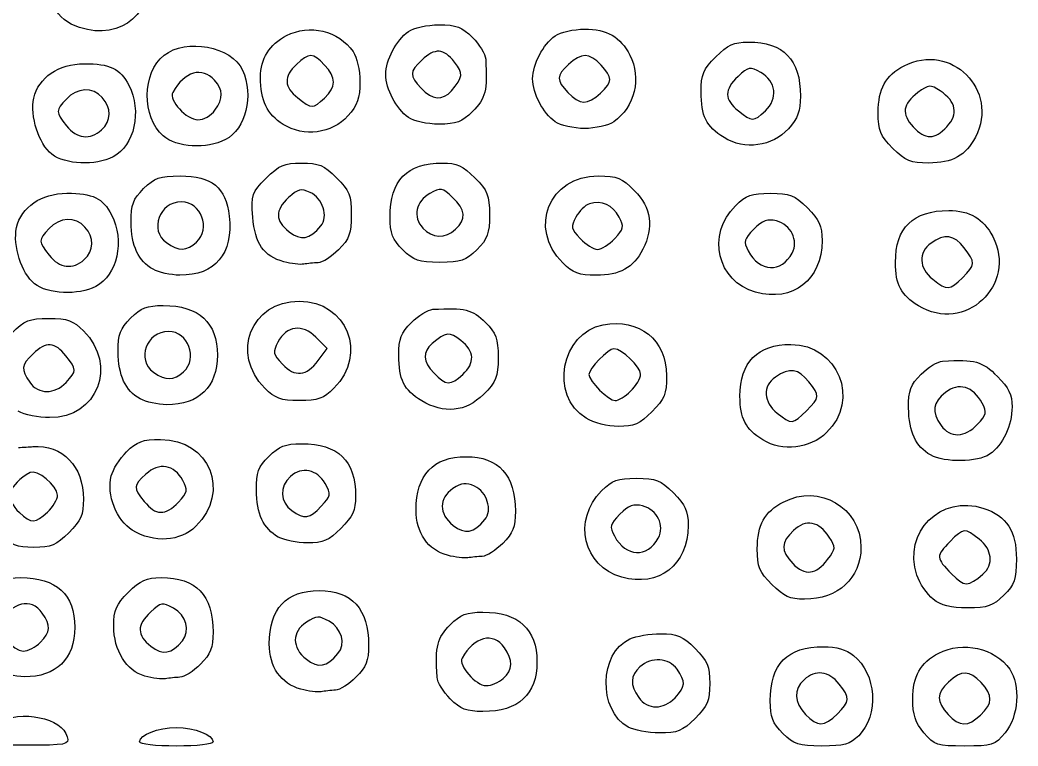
# Model space of a CAD drawing. Extents: x -1 to 2559, y 1 to 1442.
# Drawn here: x 2087.2 to 2395.3, y 2.7 to 226.8 of the extents above; entities that cross this region are included whole.
import ezdxf

# ---------------------------------------------------------------- set-up
doc = ezdxf.new("R2010")
doc.units = 0
doc.layers.get('0').update_dxf_attribs({"linetype": 'CONTINUOUS'})
doc.layers.add('IMAGE', color=7, linetype='CONTINUOUS')

# ---------------------------------------------------------------- blocks, each defined once
blk = doc.blocks.new('wave')
at = {"layer": 'IMAGE', "color": 7}
for points in [[(1202.67, -1385.45), (1202.67, -1385.45)], [(1317.49, -1404.95), (1317.49, -1404.95)], [(1363.48, -1405.72), (1363.48, -1405.72)], [(1304.19, -1413.2), (1304.19, -1413.2)], [(1265.53, -1415.35), (1265.53, -1415.35)], [(1349.52, -1414.53), (1349.52, -1414.53)], [(1228.51, -1418.91), (1228.51, -1418.91)], [(1401.65, -1419.43), (1401.65, -1419.43)], [(1453.76, -1422.75), (1453.76, -1422.75)], [(1194.11, -1424.54), (1194.11, -1424.54)], [(1277.16, -1446.71), (1277.16, -1446.71)], [(1318.79, -1447.74), (1318.79, -1447.74)], [(1367.89, -1450.62), (1367.89, -1450.62)], [(1238.79, -1451.74), (1238.79, -1451.74)], [(1302.46, -1454.05), (1302.46, -1454.05)], [(1422.67, -1455.08), (1422.67, -1455.08)], [(1225.38, -1460.09), (1225.38, -1460.09)], [(1265.79, -1457.76), (1265.79, -1457.76)], [(1351.86, -1458.12), (1351.86, -1458.12)], [(1475.29, -1462.68), (1475.29, -1462.68)], [(1188.78, -1464.54), (1188.78, -1464.54)], [(1411.39, -1467.16), (1411.39, -1467.16)], [(1461.65, -1471.35), (1461.65, -1471.35)], [(1276.37, -1488.26), (1276.37, -1488.26)], [(1234.79, -1491.74), (1234.79, -1491.74)], [(1320.98, -1492.56), (1320.98, -1492.56)], [(1259.86, -1496.79), (1259.86, -1496.79)], [(1221.38, -1500.09), (1221.38, -1500.09)], [(1372.81, -1497.72), (1372.81, -1497.72)], [(1308.31, -1500.68), (1308.31, -1500.68)], [(1359.03, -1506.05), (1359.03, -1506.05)], [(1427.05, -1503.77), (1427.05, -1503.77)], [(1479.89, -1507.95), (1479.89, -1507.95)], [(1413.65, -1512.76), (1413.65, -1512.76)], [(1465.38, -1517.42), (1465.38, -1517.42)], [(1233.23, -1531.95), (1233.23, -1531.95)], [(1277.3, -1533.21), (1277.3, -1533.21)], [(1192.81, -1535.05), (1192.81, -1535.05)], [(1218.97, -1540.67), (1218.97, -1540.67)], [(1264.04, -1542.76), (1264.04, -1542.76)], [(1381.34, -1543.08), (1381.34, -1543.08)], [(1316.31, -1548.39), (1316.31, -1548.39)], [(1433.63, -1549.69), (1433.63, -1549.69)], [(1370.06, -1555.16), (1370.06, -1555.16)], [(1416.43, -1557.42), (1416.43, -1557.42)], [(1466.17, -1561.93), (1466.17, -1561.93)], [(1190.56, -1575.28), (1190.56, -1575.28)], [(1222.85, -1585.69), (1222.85, -1585.69)], [(1333.46, -1586.41), (1333.46, -1586.41)], [(1270.98, -1589.73), (1270.98, -1589.73)], [(1317.13, -1592.72), (1317.13, -1592.72)], [(1436.62, -1597.34), (1436.62, -1597.34)], [(1480.81, -1597.71), (1480.81, -1597.71)], [(1372.04, -1601.42), (1372.04, -1601.42)], [(1419.79, -1603.38), (1419.79, -1603.38)], [(1463.35, -1603.18), (1463.35, -1603.18)], [(1221.23, -1605.99), (1221.23, -1605.99)]]:
    blk.add_lwpolyline(points, close=True, dxfattribs=at)
for points in [[(1278.31, -1407.23), (1278.31, -1407.23)], [(1244.49, -1410.99), (1244.49, -1410.99)], [(1414.39, -1411.16), (1414.39, -1411.16)], [(1209.46, -1417.08), (1209.46, -1417.08)], [(1470.46, -1416.06), (1470.46, -1416.06)], [(1204.12, -1457.08), (1204.12, -1457.08)], [(1276.37, -1488.26), (1279.12, -1484.57), (1275.64, -1481.08)], [(1198.51, -1495.03), (1198.51, -1495.03)], [(1327.82, -1537.37), (1327.82, -1537.37)], [(1481.56, -1554.21), (1481.56, -1554.21)], [(1234.44, -1574.76), (1234.44, -1574.76)], [(1282.44, -1578.76), (1282.44, -1578.76)], [(1386.51, -1592.36), (1386.51, -1592.36)]]:
    blk.add_lwpolyline(points, dxfattribs=at)
for points in [[(1202.67, -1385.45), (1195.19, -1382.97), (1192.37, -1377.31), (1193.04, -1366.18)], [(1223.81, -1366.82), (1226.31, -1380.48), (1215.75, -1389.79), (1202.67, -1385.45)], [(1266.58, -1387.94), (1273.66, -1384.28), (1282.62, -1386.44), (1287.15, -1392.9)], [(1304.19, -1386.7), (1305.89, -1385.5), (1309.92, -1384.62), (1313.63, -1384.62)], [(1313.63, -1384.62), (1319.01, -1384.62), (1320.76, -1385.28), (1324, -1388.51)], [(1349.52, -1388.03), (1351.16, -1386.88), (1355.22, -1385.95), (1358.56, -1385.95)], [(1358.56, -1385.95), (1365.45, -1385.95), (1369.68, -1388.36), (1372.57, -1393.96)], [(1228.76, -1394.03), (1235.61, -1388.64), (1249.64, -1391.28), (1252.97, -1398.58)], [(1258.56, -1400.83), (1258.56, -1395), (1261.24, -1390.7), (1266.58, -1387.94)], [(1297.23, -1399.95), (1297.23, -1395.44), (1300.44, -1389.32), (1304.19, -1386.7)], [(1324, -1388.51), (1326.14, -1390.66), (1327.97, -1393.66), (1328.06, -1395.18)], [(1342.56, -1401.28), (1342.56, -1396.77), (1345.77, -1390.65), (1349.52, -1388.03)], [(1318.45, -1396.11), (1315.11, -1391.86), (1312.38, -1391.7), (1308.32, -1395.51)], [(1399.1, -1394.48), (1402.8, -1390.78), (1404.65, -1389.95), (1409.16, -1389.95)], [(1409.16, -1389.95), (1420.04, -1389.95), (1425.23, -1395.34), (1425.23, -1406.66)], [(1457.24, -1397.27), (1471.69, -1389.8), (1486.71, -1404.82), (1479.24, -1419.27)], [(1228.51, -1418.91), (1221.82, -1413.15), (1221.95, -1399.39), (1228.76, -1394.03)], [(1278.33, -1397.04), (1274.74, -1393.21), (1273.54, -1393.19), (1269.65, -1396.85)], [(1287.15, -1392.9), (1288.33, -1394.59), (1289.23, -1398.63), (1289.23, -1402.22)], [(1308.32, -1395.51), (1304.5, -1399.1), (1304.47, -1400.3), (1308.13, -1404.2)], [(1328.06, -1395.18), (1328.65, -1404.96), (1328.06, -1407.33), (1324, -1411.39)], [(1363.66, -1397.04), (1360.05, -1393.19), (1357.59, -1393.14), (1353.65, -1396.85)], [(1372.57, -1393.96), (1376.23, -1401.04), (1374.07, -1410.01), (1367.61, -1414.53)], [(1394.56, -1405.24), (1394.56, -1399.94), (1395.24, -1398.34), (1399.1, -1394.48)], [(1188.58, -1407.21), (1189.96, -1400.93), (1196.27, -1396.62), (1204.09, -1396.62)], [(1204.09, -1396.62), (1212.11, -1396.62), (1215.22, -1398.11), (1217.88, -1403.26)], [(1244.36, -1401.72), (1240.49, -1397.45), (1235.09, -1399.01), (1231.45, -1405.46)], [(1252.97, -1398.58), (1256.57, -1406.48), (1254.05, -1416.77), (1247.7, -1420.05)], [(1269.65, -1396.85), (1265.62, -1400.64), (1265.75, -1403.78), (1270.08, -1407.19)], [(1278.31, -1407.23), (1282, -1403.79), (1282.01, -1400.95), (1278.33, -1397.04)], [(1317.49, -1404.95), (1321.11, -1400.74), (1321.23, -1399.64), (1318.45, -1396.11)], [(1353.65, -1396.85), (1349.83, -1400.44), (1349.8, -1401.63), (1353.46, -1405.53)], [(1363.48, -1405.72), (1367.3, -1402.13), (1367.32, -1400.93), (1363.66, -1397.04)], [(1412.97, -1399.36), (1409.6, -1397.48), (1409.16, -1397.55), (1405.97, -1400.55)], [(1449.23, -1411.71), (1449.23, -1404.37), (1451.53, -1400.23), (1457.24, -1397.27)], [(1244.49, -1410.99), (1247.14, -1407.19), (1247.11, -1404.76), (1244.36, -1401.72)], [(1265.53, -1415.35), (1260.59, -1412.25), (1258.56, -1408.03), (1258.56, -1400.83)], [(1304.19, -1413.2), (1300.44, -1410.58), (1297.23, -1404.46), (1297.23, -1399.95)], [(1349.52, -1414.53), (1345.77, -1411.91), (1342.56, -1405.79), (1342.56, -1401.28)], [(1405.97, -1400.55), (1401.63, -1404.63), (1401.66, -1407.71), (1406.08, -1411.19)], [(1414.39, -1411.16), (1418.38, -1407.44), (1417.73, -1402.02), (1412.97, -1399.36)], [(1209.69, -1407.05), (1206.72, -1403.77), (1201.93, -1403.98), (1198.62, -1407.53)], [(1217.88, -1403.26), (1222, -1411.22), (1219.65, -1421.96), (1213.04, -1425.38)], [(1289.23, -1402.22), (1289.23, -1407.29), (1288.48, -1409.42), (1285.52, -1412.73)], [(1308.13, -1404.2), (1311.59, -1407.88), (1314.75, -1408.13), (1317.49, -1404.95)], [(1468.39, -1405.04), (1465.28, -1403.01), (1464.85, -1403.04), (1461.49, -1405.55)], [(1194.11, -1424.54), (1190.09, -1421.38), (1187.35, -1412.8), (1188.58, -1407.21)], [(1198.62, -1407.53), (1195.25, -1411.14), (1195.25, -1411.44), (1198.66, -1415.77)], [(1209.46, -1417.08), (1212.49, -1414.33), (1212.58, -1410.25), (1209.69, -1407.05)], [(1231.45, -1405.46), (1230.11, -1407.84), (1235.71, -1413.95), (1239.25, -1413.95)], [(1270.08, -1407.19), (1274.41, -1410.59), (1274.7, -1410.59), (1278.31, -1407.23)], [(1353.46, -1405.53), (1357.08, -1409.38), (1359.53, -1409.42), (1363.48, -1405.72)], [(1401.65, -1419.43), (1396.12, -1415.95), (1394.56, -1412.84), (1394.56, -1405.24)], [(1425.23, -1406.66), (1425.23, -1411.24), (1424.4, -1413.51), (1421.52, -1416.73)], [(1461.49, -1405.55), (1456.75, -1409.08), (1456.32, -1412.15), (1460.01, -1416.07)], [(1470.46, -1416.06), (1474.06, -1412.22), (1473.32, -1408.28), (1468.39, -1405.04)], [(1239.25, -1413.95), (1241.01, -1413.95), (1243.34, -1412.63), (1244.49, -1410.99)], [(1285.52, -1412.73), (1280.59, -1418.25), (1271.95, -1419.38), (1265.53, -1415.35)], [(1313.63, -1415.28), (1309.92, -1415.28), (1305.89, -1414.39), (1304.19, -1413.2)], [(1324, -1411.39), (1320.76, -1414.62), (1319.01, -1415.28), (1313.63, -1415.28)], [(1406.08, -1411.19), (1410.42, -1414.6), (1410.69, -1414.6), (1414.39, -1411.16)], [(1453.76, -1422.75), (1449.85, -1418.83), (1449.23, -1417.33), (1449.23, -1411.71)], [(1198.66, -1415.77), (1201.82, -1419.79), (1205.92, -1420.28), (1209.46, -1417.08)], [(1358.56, -1416.62), (1355.22, -1416.62), (1351.16, -1415.68), (1349.52, -1414.53)], [(1367.61, -1414.53), (1365.97, -1415.68), (1361.91, -1416.62), (1358.56, -1416.62)], [(1421.52, -1416.73), (1416.63, -1422.2), (1407.94, -1423.38), (1401.65, -1419.43)], [(1460.01, -1416.07), (1463.83, -1420.13), (1466.63, -1420.13), (1470.46, -1416.06)], [(1247.7, -1420.05), (1241.92, -1423.04), (1232.68, -1422.49), (1228.51, -1418.91)], [(1479.24, -1419.27), (1476.28, -1424.99), (1472.14, -1427.28), (1464.8, -1427.28)], [(1464.8, -1427.28), (1459.18, -1427.28), (1457.68, -1426.67), (1453.76, -1422.75)], [(1213.04, -1425.38), (1207.55, -1428.22), (1198.26, -1427.81), (1194.11, -1424.54)], [(1260.27, -1431.98), (1264.31, -1427.94), (1265.84, -1427.28), (1271.23, -1427.28)], [(1271.23, -1427.28), (1276.58, -1427.28), (1278.16, -1427.95), (1282.03, -1431.82)], [(1298.56, -1443.99), (1298.56, -1432.63), (1303.75, -1427.28), (1314.76, -1427.28)], [(1314.76, -1427.28), (1319.13, -1427.28), (1321.03, -1428.15), (1324.7, -1431.82)], [(1222.46, -1435.18), (1225.83, -1431.81), (1227.36, -1431.28), (1233.72, -1431.28)], [(1233.72, -1431.28), (1243.56, -1431.28), (1247.87, -1434.79), (1248.87, -1443.64)], [(1256.18, -1443.96), (1255.6, -1437.06), (1255.82, -1436.43), (1260.27, -1431.98)], [(1282.03, -1431.82), (1286.02, -1435.8), (1286.56, -1437.18), (1286.56, -1443.25)], [(1324.7, -1431.82), (1328.68, -1435.8), (1329.23, -1437.18), (1329.23, -1443.25)], [(1351.86, -1458.12), (1341.08, -1447.34), (1347.63, -1431.28), (1362.8, -1431.28)], [(1362.8, -1431.28), (1368.64, -1431.28), (1370.08, -1431.86), (1374.03, -1435.82)], [(1218.61, -1445.51), (1218.57, -1440.14), (1219.21, -1438.43), (1222.46, -1435.18)], [(1273.85, -1436.35), (1271.02, -1435.06), (1270.06, -1435.29), (1267.22, -1437.96)], [(1317.82, -1437.88), (1314.64, -1434.89), (1314.19, -1434.81), (1310.82, -1436.69)], [(1183.25, -1447.21), (1184.63, -1440.93), (1190.94, -1436.62), (1198.75, -1436.62)], [(1198.75, -1436.62), (1206.78, -1436.62), (1209.89, -1438.11), (1212.55, -1443.26)], [(1267.22, -1437.96), (1262.97, -1441.95), (1263.01, -1445.06), (1267.37, -1448.49)], [(1277.16, -1446.71), (1279.59, -1443.77), (1277.79, -1438.15), (1273.85, -1436.35)], [(1310.82, -1436.69), (1306.48, -1439.12), (1305.51, -1443.91), (1308.66, -1447.39)], [(1318.79, -1447.74), (1322.15, -1444.71), (1321.85, -1441.66), (1317.82, -1437.88)], [(1369.24, -1443.98), (1367.26, -1440.27), (1363.79, -1438.71), (1360.11, -1439.88)], [(1374.03, -1435.82), (1379.16, -1440.95), (1380.04, -1447.22), (1376.57, -1453.93)], [(1405.2, -1440.45), (1408.43, -1437.21), (1410.1, -1436.62), (1415.93, -1436.62)], [(1415.93, -1436.62), (1422, -1436.62), (1423.38, -1437.16), (1427.36, -1441.15)], [(1234.13, -1439.28), (1227.31, -1439.28), (1224.1, -1448.07), (1229.53, -1451.87)], [(1238.79, -1451.74), (1243.35, -1447.61), (1240.24, -1439.28), (1234.13, -1439.28)], [(1360.11, -1439.88), (1358.76, -1440.31), (1356.86, -1442.15), (1355.88, -1443.98)], [(1411.39, -1467.16), (1399.5, -1463.84), (1396.17, -1449.47), (1405.2, -1440.45)], [(1427.36, -1441.15), (1431.06, -1444.85), (1431.9, -1446.7), (1431.9, -1451.22)], [(1204.36, -1447.05), (1201.39, -1443.77), (1196.59, -1443.98), (1193.28, -1447.53)], [(1212.55, -1443.26), (1216.67, -1451.22), (1214.32, -1461.96), (1207.7, -1465.38)], [(1248.87, -1443.64), (1250.18, -1455.26), (1244.55, -1462), (1233.63, -1461.9)], [(1265.79, -1457.76), (1259.55, -1456.08), (1256.86, -1452.22), (1256.18, -1443.96)], [(1286.56, -1443.25), (1286.56, -1449.1), (1285.97, -1450.75), (1282.67, -1454.05)], [(1302.46, -1454.05), (1299.28, -1450.87), (1298.56, -1449.03), (1298.56, -1443.99)], [(1329.23, -1443.25), (1329.23, -1449.1), (1328.64, -1450.75), (1325.33, -1454.05)], [(1355.88, -1443.98), (1354.29, -1446.95), (1354.43, -1447.64), (1357.23, -1450.62)], [(1367.89, -1450.62), (1370.7, -1447.64), (1370.84, -1446.95), (1369.24, -1443.98)], [(1417.82, -1445.14), (1415.1, -1444.46), (1413.53, -1445.04), (1410.85, -1447.72)], [(1454.56, -1457.97), (1454.56, -1447.23), (1459.98, -1441.95), (1471, -1441.95)], [(1471, -1441.95), (1477.47, -1441.95), (1481.72, -1444.46), (1484.57, -1449.96)], [(1188.78, -1464.54), (1184.76, -1461.38), (1182.02, -1452.8), (1183.25, -1447.21)], [(1193.28, -1447.53), (1189.92, -1451.14), (1189.92, -1451.44), (1193.33, -1455.77)], [(1204.12, -1457.08), (1207.16, -1454.33), (1207.25, -1450.25), (1204.36, -1447.05)], [(1225.38, -1460.09), (1220.82, -1457.57), (1218.66, -1452.91), (1218.61, -1445.51)], [(1267.37, -1448.49), (1271.03, -1451.36), (1273.69, -1450.88), (1277.16, -1446.71)], [(1308.66, -1447.39), (1311.51, -1450.53), (1315.55, -1450.67), (1318.79, -1447.74)], [(1410.85, -1447.72), (1407.74, -1450.83), (1407.57, -1451.51), (1409.13, -1454.43)], [(1422.67, -1455.08), (1424.74, -1451.22), (1422.32, -1446.27), (1417.82, -1445.14)], [(1357.23, -1450.62), (1358.95, -1452.45), (1361.35, -1453.95), (1362.56, -1453.95)], [(1362.56, -1453.95), (1363.77, -1453.95), (1366.17, -1452.45), (1367.89, -1450.62)], [(1484.57, -1449.96), (1492.3, -1464.92), (1476.02, -1480.11), (1461.65, -1471.35)], [(1475.8, -1453.46), (1472.64, -1449.45), (1469.78, -1449.05), (1465.53, -1452.02)], [(1229.53, -1451.87), (1233.32, -1454.53), (1235.75, -1454.5), (1238.79, -1451.74)], [(1282.67, -1454.05), (1280.52, -1456.2), (1277.67, -1458), (1276.33, -1458.05)], [(1313.9, -1457.95), (1307.34, -1457.95), (1305.85, -1457.44), (1302.46, -1454.05)], [(1325.33, -1454.05), (1321.94, -1457.44), (1320.45, -1457.95), (1313.9, -1457.95)], [(1376.57, -1453.93), (1373.62, -1459.64), (1369.48, -1461.95), (1362.16, -1461.95)], [(1431.9, -1451.22), (1431.9, -1463.34), (1422.86, -1470.36), (1411.39, -1467.16)], [(1465.53, -1452.02), (1461.51, -1454.84), (1461.75, -1459.78), (1466.08, -1463.19)], [(1475.29, -1462.68), (1479.27, -1458.7), (1479.31, -1457.93), (1475.8, -1453.46)], [(1193.33, -1455.77), (1196.49, -1459.79), (1200.58, -1460.28), (1204.12, -1457.08)], [(1409.13, -1454.43), (1412.62, -1460.95), (1419.36, -1461.27), (1422.67, -1455.08)], [(1233.63, -1461.9), (1230.84, -1461.88), (1227.13, -1461.06), (1225.38, -1460.09)], [(1271.9, -1458.51), (1270.8, -1458.71), (1268.05, -1458.37), (1265.79, -1457.76)], [(1276.33, -1458.05), (1274.99, -1458.11), (1273, -1458.31), (1271.9, -1458.51)], [(1362.16, -1461.95), (1356.81, -1461.95), (1355.03, -1461.28), (1351.86, -1458.12)], [(1461.65, -1471.35), (1456.26, -1468.06), (1454.56, -1464.86), (1454.56, -1457.97)], [(1466.08, -1463.19), (1470.54, -1466.7), (1471.31, -1466.66), (1475.29, -1462.68)], [(1207.7, -1465.38), (1202.21, -1468.22), (1192.93, -1467.81), (1188.78, -1464.54)], [(1218.46, -1475.18), (1221.65, -1472), (1223.49, -1471.28), (1228.53, -1471.28)], [(1228.53, -1471.28), (1239.55, -1471.28), (1245.23, -1476.5), (1245.23, -1486.62)], [(1259.86, -1496.79), (1249.22, -1486.14), (1255.62, -1469.95), (1270.49, -1469.95)], [(1270.49, -1469.95), (1285.21, -1469.95), (1291.75, -1486.3), (1281.23, -1496.82)], [(1305.13, -1476.51), (1307.27, -1474.37), (1310.27, -1472.54), (1311.79, -1472.45)], [(1311.79, -1472.45), (1321.57, -1471.86), (1323.94, -1472.46), (1328, -1476.51)], [(1181.76, -1479.82), (1185.75, -1475.83), (1187.13, -1475.28), (1193.2, -1475.28)], [(1193.2, -1475.28), (1199.02, -1475.28), (1200.7, -1475.88), (1203.93, -1479.11)], [(1214.61, -1485.51), (1214.57, -1480.14), (1215.21, -1478.43), (1218.46, -1475.18)], [(1364.33, -1477.24), (1375.47, -1475.15), (1383.9, -1481.9), (1383.9, -1492.93)], [(1275.64, -1481.08), (1271.42, -1476.87), (1266.64, -1477.48), (1263.91, -1482.58)], [(1301.23, -1486.6), (1301.23, -1481.54), (1301.94, -1479.7), (1305.13, -1476.51)], [(1328, -1476.51), (1331.3, -1479.82), (1331.9, -1481.46), (1331.9, -1487.31)], [(1359.03, -1506.05), (1347.69, -1499.13), (1351.26, -1479.69), (1364.33, -1477.24)], [(1203.93, -1479.11), (1214.53, -1489.71), (1208.15, -1506.02), (1193.46, -1505.9)], [(1230.13, -1479.28), (1223.31, -1479.28), (1220.1, -1488.07), (1225.53, -1491.87)], [(1234.79, -1491.74), (1239.35, -1487.61), (1236.24, -1479.28), (1230.13, -1479.28)], [(1320.41, -1482.06), (1316.88, -1479.29), (1315.78, -1479.41), (1311.56, -1483.03)], [(1198.47, -1486.8), (1195.11, -1482.52), (1192.38, -1482.36), (1188.32, -1486.18)], [(1263.91, -1482.58), (1262.28, -1485.64), (1262.41, -1486.28), (1265.29, -1489.34)], [(1311.56, -1483.03), (1308.45, -1485.7), (1308.62, -1488.46), (1312.13, -1492.2)], [(1320.98, -1492.56), (1324.86, -1488.95), (1324.66, -1485.41), (1320.41, -1482.06)], [(1367.66, -1484.62), (1365.95, -1484.62), (1359.9, -1490.86), (1359.9, -1492.62)], [(1375.9, -1492.48), (1375.9, -1490.19), (1370.05, -1484.62), (1367.66, -1484.62)], [(1406.56, -1499.3), (1406.56, -1488.82), (1412.01, -1483.28), (1422.29, -1483.29)], [(1422.29, -1483.29), (1436.81, -1483.3), (1443.77, -1500.52), (1433.31, -1510.53)], [(1188.32, -1486.18), (1184.68, -1489.6), (1184.52, -1491.01), (1187.31, -1494.99)], [(1198.51, -1495.03), (1201.87, -1491.42), (1201.87, -1491.13), (1198.47, -1486.8)], [(1221.38, -1500.09), (1216.82, -1497.57), (1214.66, -1492.91), (1214.61, -1485.51)], [(1245.23, -1486.62), (1245.23, -1496.37), (1239.49, -1501.99), (1229.63, -1501.9)], [(1308.31, -1500.68), (1302.81, -1497.32), (1301.23, -1494.19), (1301.23, -1486.6)], [(1331.9, -1487.31), (1331.9, -1493.39), (1331.35, -1494.76), (1327.36, -1498.75)], [(1469.13, -1488.45), (1479.14, -1487.85), (1481.34, -1488.46), (1486.03, -1493.15)], [(1265.29, -1489.34), (1269.18, -1493.49), (1272.75, -1493.14), (1276.37, -1488.26)], [(1427.8, -1494.8), (1424.64, -1490.78), (1421.78, -1490.38), (1417.53, -1493.36)], [(1462.46, -1492.51), (1464.6, -1490.37), (1467.6, -1488.54), (1469.13, -1488.45)], [(1225.53, -1491.87), (1229.32, -1494.53), (1231.75, -1494.5), (1234.79, -1491.74)], [(1312.13, -1492.2), (1315.69, -1495.99), (1317.24, -1496.05), (1320.98, -1492.56)], [(1359.9, -1492.62), (1359.9, -1494.6), (1366.05, -1500.62), (1368.08, -1500.62)], [(1372.81, -1497.72), (1374.51, -1496.12), (1375.9, -1493.77), (1375.9, -1492.48)], [(1383.9, -1492.93), (1383.9, -1498.68), (1383.3, -1500.14), (1379.36, -1504.08)], [(1417.53, -1493.36), (1413.51, -1496.17), (1413.75, -1501.12), (1418.08, -1504.52)], [(1458.61, -1502.85), (1458.57, -1497.48), (1459.21, -1495.77), (1462.46, -1492.51)], [(1486.03, -1493.15), (1489.53, -1496.65), (1490.56, -1498.79), (1490.56, -1502.55)], [(1187.31, -1494.99), (1189.96, -1498.77), (1195.01, -1498.79), (1198.51, -1495.03)], [(1270.56, -1500.62), (1264.77, -1500.62), (1263.09, -1500.01), (1259.86, -1496.79)], [(1281.23, -1496.82), (1278.04, -1500.01), (1276.34, -1500.62), (1270.56, -1500.62)], [(1427.05, -1503.77), (1431.28, -1499.54), (1431.3, -1499.25), (1427.8, -1494.8)], [(1481.31, -1501.43), (1478.53, -1496.23), (1474.05, -1494.92), (1469.99, -1498.12)], [(1229.63, -1501.9), (1226.84, -1501.88), (1223.13, -1501.06), (1221.38, -1500.09)], [(1327.36, -1498.75), (1321.98, -1504.13), (1315.12, -1504.83), (1308.31, -1500.68)], [(1368.08, -1500.62), (1368.99, -1500.62), (1371.11, -1499.31), (1372.81, -1497.72)], [(1413.65, -1512.76), (1408.25, -1509.37), (1406.56, -1506.17), (1406.56, -1499.3)], [(1469.99, -1498.12), (1466.06, -1501.2), (1465.68, -1504.09), (1468.64, -1508.32)], [(1465.38, -1517.42), (1460.82, -1514.9), (1458.66, -1510.25), (1458.61, -1502.85)], [(1479.89, -1507.95), (1482.65, -1505.02), (1482.82, -1504.25), (1481.31, -1501.43)], [(1490.56, -1502.55), (1490.56, -1508.33), (1487.72, -1514.32), (1483.61, -1517.2)], [(1193.46, -1505.9), (1190.03, -1505.87), (1185.64, -1504.98), (1183.7, -1503.93)], [(1369.03, -1508.61), (1365.67, -1508.61), (1361.47, -1507.53), (1359.03, -1506.05)], [(1379.36, -1504.08), (1375.59, -1507.85), (1373.85, -1508.62), (1369.03, -1508.61)], [(1418.08, -1504.52), (1422.53, -1508.02), (1422.82, -1508), (1427.05, -1503.77)], [(1468.64, -1508.32), (1471.38, -1512.23), (1476.02, -1512.08), (1479.89, -1507.95)], [(1217.2, -1516.45), (1220.39, -1513.25), (1222.13, -1512.62), (1227.69, -1512.62)], [(1227.69, -1512.62), (1242.83, -1512.62), (1249.36, -1528.69), (1238.6, -1539.45)], [(1433.31, -1510.53), (1428.11, -1515.52), (1419.58, -1516.49), (1413.65, -1512.76)], [(1183.79, -1515.12), (1185.32, -1515.02), (1187.31, -1514.9), (1188.23, -1514.83)], [(1188.23, -1514.83), (1197.44, -1514.18), (1203.88, -1520.87), (1203.89, -1531.08)], [(1261.13, -1517.85), (1264.31, -1514.66), (1266.15, -1513.95), (1271.19, -1513.95)], [(1271.19, -1513.95), (1282.54, -1513.95), (1287.9, -1519.14), (1287.9, -1530.15)], [(1212.46, -1523.9), (1212.96, -1521.91), (1215.09, -1518.55), (1217.2, -1516.45)], [(1257.28, -1528.18), (1257.24, -1522.81), (1257.88, -1521.1), (1261.13, -1517.85)], [(1306.56, -1534.37), (1306.56, -1523.59), (1311.87, -1517.95), (1322.03, -1517.95)], [(1322.03, -1517.95), (1332.07, -1517.95), (1337.23, -1523.67), (1337.23, -1534.78)], [(1483.61, -1517.2), (1480, -1519.73), (1469.77, -1519.86), (1465.38, -1517.42)], [(1195.9, -1529.81), (1195.9, -1526.94), (1189.48, -1521.67), (1187.41, -1522.84)], [(1234.55, -1525.25), (1231.94, -1520.38), (1227.17, -1519.58), (1223.16, -1523.35)], [(1278.49, -1526.21), (1276.05, -1521.87), (1271.27, -1520.9), (1267.79, -1524.05)], [(1187.41, -1522.84), (1180.72, -1526.61), (1179.58, -1530.97), (1184.15, -1535.23)], [(1218.97, -1540.67), (1214.1, -1537.71), (1211, -1529.71), (1212.46, -1523.9)], [(1223.16, -1523.35), (1219.2, -1527.07), (1219.18, -1527.35), (1222.66, -1531.77)], [(1267.79, -1524.05), (1264.36, -1527.15), (1264.55, -1531.99), (1268.19, -1534.54)], [(1363.86, -1528.45), (1367.09, -1525.21), (1368.77, -1524.62), (1374.59, -1524.62)], [(1374.59, -1524.62), (1380.67, -1524.62), (1382.04, -1525.16), (1386.03, -1529.15)], [(1233.23, -1531.95), (1236.05, -1528.95), (1236.18, -1528.3), (1234.55, -1525.25)], [(1264.04, -1542.76), (1259.49, -1540.23), (1257.33, -1535.58), (1257.28, -1528.18)], [(1277.3, -1533.21), (1280.29, -1530.02), (1280.37, -1529.58), (1278.49, -1526.21)], [(1317.95, -1527.79), (1313.5, -1530.71), (1313.53, -1535.61), (1318.04, -1539.16)], [(1324.58, -1527.05), (1322, -1525.87), (1320.65, -1526.02), (1317.95, -1527.79)], [(1327.82, -1537.37), (1330.24, -1534.46), (1328.47, -1528.82), (1324.58, -1527.05)], [(1419.91, -1531.94), (1431.06, -1526.18), (1443.9, -1533.67), (1443.9, -1545.95)], [(1192.81, -1535.05), (1194.51, -1533.46), (1195.9, -1531.1), (1195.9, -1529.81)], [(1203.89, -1531.08), (1203.89, -1535.9), (1203.13, -1537.65), (1199.36, -1541.42)], [(1287.9, -1530.15), (1287.9, -1534.51), (1287.03, -1536.42), (1283.36, -1540.08)], [(1370.06, -1555.16), (1358.16, -1551.84), (1354.83, -1537.47), (1363.86, -1528.45)], [(1386.03, -1529.15), (1389.73, -1532.85), (1390.56, -1534.7), (1390.56, -1539.22)], [(1461.18, -1554.48), (1456.8, -1541.2), (1468.5, -1529.53), (1481.79, -1533.91)], [(1222.66, -1531.77), (1226.12, -1536.17), (1229.22, -1536.22), (1233.23, -1531.95)], [(1268.19, -1534.54), (1272.23, -1537.37), (1273.58, -1537.17), (1277.3, -1533.21)], [(1316.31, -1548.39), (1310.21, -1546.75), (1306.56, -1541.5), (1306.56, -1534.37)], [(1376.48, -1533.14), (1373.77, -1532.46), (1372.19, -1533.04), (1369.52, -1535.72)], [(1381.34, -1543.08), (1383.4, -1539.22), (1380.99, -1534.27), (1376.48, -1533.14)], [(1411.9, -1546.38), (1411.9, -1539.04), (1414.19, -1534.9), (1419.91, -1531.94)], [(1481.79, -1533.91), (1488.89, -1536.26), (1491.9, -1540.91), (1491.9, -1549.56)], [(1184.15, -1535.23), (1187.83, -1538.66), (1188.99, -1538.64), (1192.81, -1535.05)], [(1318.04, -1539.16), (1321.69, -1542.03), (1324.36, -1541.54), (1327.82, -1537.37)], [(1337.23, -1534.78), (1337.23, -1539.68), (1336.49, -1541.56), (1333.33, -1544.72)], [(1369.52, -1535.72), (1366.41, -1538.83), (1366.23, -1539.51), (1367.8, -1542.43)], [(1434.14, -1542.79), (1430.9, -1537.86), (1426.96, -1537.12), (1423.12, -1540.72)], [(1238.6, -1539.45), (1233.88, -1544.17), (1225.55, -1544.69), (1218.97, -1540.67)], [(1283.36, -1540.08), (1279.57, -1543.87), (1277.88, -1544.61), (1273.03, -1544.57)], [(1390.56, -1539.22), (1390.56, -1551.34), (1381.53, -1558.36), (1370.06, -1555.16)], [(1480.38, -1543.38), (1475.93, -1539.88), (1475.64, -1539.9), (1471.41, -1544.13)], [(1188.56, -1545.95), (1183.21, -1545.95), (1181.63, -1545.29), (1177.76, -1541.42)], [(1199.36, -1541.42), (1195.49, -1545.29), (1193.91, -1545.95), (1188.56, -1545.95)], [(1273.03, -1544.57), (1269.84, -1544.54), (1265.8, -1543.73), (1264.04, -1542.76)], [(1367.8, -1542.43), (1371.29, -1548.95), (1378.02, -1549.27), (1381.34, -1543.08)], [(1423.12, -1540.72), (1419.12, -1544.47), (1419.06, -1546.89), (1422.85, -1550.92)], [(1433.63, -1549.69), (1436.14, -1546.33), (1436.17, -1545.89), (1434.14, -1542.79)], [(1481.56, -1554.21), (1484.95, -1551.3), (1484.43, -1546.57), (1480.38, -1543.38)], [(1333.33, -1544.72), (1331.19, -1546.86), (1328.34, -1548.66), (1327, -1548.72)], [(1416.43, -1557.42), (1412.51, -1553.5), (1411.9, -1552), (1411.9, -1546.38)], [(1443.9, -1545.95), (1443.9, -1555.46), (1436.84, -1561.95), (1426.5, -1561.95)], [(1471.41, -1544.13), (1466.98, -1548.56), (1467.01, -1549.27), (1471.88, -1554.14)], [(1322.56, -1549.18), (1321.46, -1549.37), (1318.65, -1549.02), (1316.31, -1548.39)], [(1327, -1548.72), (1325.66, -1548.77), (1323.66, -1548.98), (1322.56, -1549.18)], [(1422.85, -1550.92), (1426.5, -1554.8), (1430.14, -1554.39), (1433.63, -1549.69)], [(1491.9, -1549.56), (1491.9, -1555.81), (1491.35, -1557.37), (1488, -1560.72)], [(1174.46, -1559.18), (1177.65, -1556), (1179.49, -1555.28), (1184.53, -1555.28)], [(1184.53, -1555.28), (1195.55, -1555.28), (1201.23, -1560.5), (1201.23, -1570.62)], [(1217.76, -1559.82), (1221.46, -1556.12), (1223.31, -1555.28), (1227.83, -1555.28)], [(1227.83, -1555.28), (1238.75, -1555.28), (1243.9, -1560.67), (1243.9, -1572.11)], [(1466.17, -1561.93), (1464.29, -1560.45), (1462.05, -1557.1), (1461.18, -1554.48)], [(1471.88, -1554.14), (1475.9, -1558.15), (1476.96, -1558.16), (1481.56, -1554.21)], [(1426.5, -1561.95), (1421.98, -1561.95), (1420.13, -1561.11), (1416.43, -1557.42)], [(1191.15, -1566.25), (1187.71, -1561.33), (1181.89, -1562.77), (1178.12, -1569.46)], [(1213.23, -1570.15), (1213.23, -1565.33), (1213.99, -1563.58), (1217.76, -1559.82)], [(1261.23, -1575.7), (1261.23, -1564.92), (1266.54, -1559.28), (1276.69, -1559.28)], [(1276.69, -1559.28), (1286.73, -1559.28), (1291.9, -1565), (1291.9, -1576.11)], [(1476.85, -1564.62), (1471.59, -1564.62), (1468.65, -1563.88), (1466.17, -1561.93)], [(1488, -1560.72), (1484.65, -1564.07), (1483.09, -1564.62), (1476.85, -1564.62)], [(1231.64, -1564.69), (1228.27, -1562.81), (1227.82, -1562.89), (1224.64, -1565.88)], [(1234.44, -1574.76), (1236.97, -1571.71), (1235.64, -1566.94), (1231.64, -1564.69)], [(1190.56, -1575.28), (1193.77, -1572.07), (1193.9, -1570.16), (1191.15, -1566.25)], [(1224.64, -1565.88), (1220.3, -1569.95), (1220.32, -1573.04), (1224.71, -1576.49)], [(1279.72, -1568.74), (1276.57, -1566.98), (1275.84, -1567.01), (1272.72, -1569.06)], [(1317.13, -1569.85), (1320.31, -1566.66), (1322.15, -1565.95), (1327.19, -1565.95)], [(1327.19, -1565.95), (1338.21, -1565.95), (1343.9, -1571.17), (1343.9, -1581.28)], [(1178.12, -1569.46), (1176.9, -1571.62), (1182.27, -1577.95), (1185.33, -1577.95)], [(1201.23, -1570.62), (1201.23, -1580.37), (1195.48, -1586), (1185.63, -1585.9)], [(1222.85, -1585.69), (1217.16, -1584.16), (1213.24, -1577.82), (1213.23, -1570.15)], [(1272.72, -1569.06), (1268.16, -1572.04), (1268.16, -1576.91), (1272.7, -1580.49)], [(1282.44, -1578.76), (1284.96, -1575.73), (1283.65, -1570.94), (1279.72, -1568.74)], [(1313.06, -1586.05), (1312.47, -1576.27), (1313.06, -1573.91), (1317.13, -1569.85)], [(1243.9, -1572.11), (1243.9, -1577.01), (1243.16, -1578.89), (1240, -1582.05)], [(1333.82, -1576.91), (1330.38, -1572), (1324.56, -1573.43), (1320.78, -1580.13)], [(1372.04, -1601.42), (1362.74, -1596.27), (1363.06, -1578.52), (1372.53, -1574.21)], [(1372.53, -1574.21), (1374.45, -1573.33), (1378.75, -1572.62), (1382.09, -1572.62)], [(1382.09, -1572.62), (1387.22, -1572.62), (1388.87, -1573.32), (1392.7, -1577.15)], [(1185.33, -1577.95), (1186.74, -1577.95), (1189.1, -1576.75), (1190.56, -1575.28)], [(1224.71, -1576.49), (1228.35, -1579.35), (1231.03, -1578.88), (1234.44, -1574.76)], [(1270.98, -1589.73), (1264.88, -1588.09), (1261.23, -1582.83), (1261.23, -1575.7)], [(1291.9, -1576.11), (1291.9, -1581.01), (1291.16, -1582.89), (1288, -1586.05)], [(1333.46, -1586.41), (1336.44, -1583.71), (1336.55, -1580.81), (1333.82, -1576.91)], [(1392.7, -1577.15), (1396.57, -1581.02), (1397.23, -1582.6), (1397.23, -1587.95)], [(1415.9, -1593.32), (1415.9, -1581.84), (1421.07, -1576.61), (1432.45, -1576.61)], [(1432.45, -1576.61), (1436.2, -1576.61), (1439.39, -1577.55), (1441.62, -1579.3)], [(1467.91, -1578.61), (1475.29, -1574.79), (1485.24, -1577.04), (1489.82, -1583.57)], [(1272.7, -1580.49), (1276.34, -1583.35), (1279.03, -1582.88), (1282.44, -1578.76)], [(1320.78, -1580.13), (1319.52, -1582.37), (1324.99, -1588.62), (1328.22, -1588.62)], [(1387.15, -1583.58), (1384.67, -1580.04), (1379.15, -1579.67), (1375.67, -1582.82)], [(1441.62, -1579.3), (1448.7, -1584.87), (1449.52, -1597.78), (1443.2, -1604.1)], [(1459.9, -1592.81), (1459.9, -1585.71), (1462.26, -1581.53), (1467.91, -1578.61)], [(1240, -1582.05), (1237.86, -1584.2), (1235.01, -1586), (1233.67, -1586.05)], [(1343.9, -1581.28), (1343.9, -1591.4), (1338.21, -1596.62), (1327.19, -1596.62)], [(1375.67, -1582.82), (1372.68, -1585.52), (1372.57, -1588.42), (1375.31, -1592.32)], [(1386.51, -1592.36), (1389.77, -1588.86), (1389.88, -1587.47), (1387.15, -1583.58)], [(1437.13, -1588.13), (1433.97, -1584.11), (1429.88, -1583.62), (1426.33, -1586.82)], [(1489.82, -1583.57), (1493.22, -1588.42), (1492.52, -1598.33), (1488.44, -1603.18)], [(1185.63, -1585.9), (1182.84, -1585.87), (1178.93, -1584.96), (1176.93, -1583.87)], [(1229.23, -1586.51), (1228.13, -1586.71), (1225.26, -1586.34), (1222.85, -1585.69)], [(1233.67, -1586.05), (1232.33, -1586.11), (1230.33, -1586.31), (1229.23, -1586.51)], [(1288, -1586.05), (1285.86, -1588.2), (1283.01, -1590), (1281.67, -1590.05)], [(1317.13, -1592.72), (1314.98, -1590.57), (1313.15, -1587.57), (1313.06, -1586.05)], [(1328.22, -1588.62), (1329.76, -1588.62), (1332.12, -1587.62), (1333.46, -1586.41)], [(1481, -1587.7), (1477.38, -1583.85), (1474.93, -1583.81), (1470.98, -1587.51)], [(1277.23, -1590.51), (1276.13, -1590.71), (1273.32, -1590.35), (1270.98, -1589.73)], [(1397.23, -1587.95), (1397.23, -1593.3), (1396.57, -1594.88), (1392.7, -1598.75)], [(1426.33, -1586.82), (1423.08, -1589.76), (1423.26, -1593.76), (1426.8, -1597.53)], [(1436.62, -1597.34), (1440.6, -1593.36), (1440.65, -1592.59), (1437.13, -1588.13)], [(1470.98, -1587.51), (1467.14, -1591.13), (1467.09, -1593.58), (1470.8, -1597.53)], [(1480.81, -1597.71), (1484.66, -1594.1), (1484.7, -1591.64), (1481, -1587.7)], [(1281.67, -1590.05), (1280.33, -1590.11), (1278.33, -1590.31), (1277.23, -1590.51)], [(1327.19, -1596.62), (1322.15, -1596.62), (1320.31, -1595.9), (1317.13, -1592.72)], [(1375.31, -1592.32), (1377.96, -1596.11), (1383.01, -1596.13), (1386.51, -1592.36)], [(1463.35, -1603.18), (1460.71, -1600.04), (1459.9, -1597.61), (1459.9, -1592.81)], [(1419.79, -1603.38), (1416.61, -1600.2), (1415.9, -1598.36), (1415.9, -1593.32)], [(1177.16, -1599.98), (1184.83, -1596.02), (1197.37, -1598.59), (1198.9, -1604.44)], [(1392.7, -1598.75), (1388.77, -1602.68), (1387.3, -1603.28), (1381.7, -1603.24)], [(1426.8, -1597.53), (1430.48, -1601.45), (1432.55, -1601.42), (1436.62, -1597.34)], [(1470.8, -1597.53), (1474.41, -1601.37), (1476.87, -1601.42), (1480.81, -1597.71)], [(1221.23, -1605.99), (1221.23, -1603.77), (1226.88, -1601.57), (1232.56, -1601.57)], [(1232.56, -1601.57), (1238.25, -1601.57), (1243.9, -1603.77), (1243.9, -1605.99)], [(1381.7, -1603.24), (1378.14, -1603.21), (1373.8, -1602.39), (1372.04, -1601.42)], [(1185.66, -1607), (1173.99, -1606.97), (1171.85, -1606.65), (1172.48, -1605.01)], [(1198.9, -1604.44), (1199.55, -1606.89), (1198.81, -1607.04), (1185.66, -1607)], [(1431.85, -1607.28), (1424.61, -1607.28), (1423.25, -1606.84), (1419.79, -1603.38)], [(1443.2, -1604.1), (1440.54, -1606.76), (1438.68, -1607.28), (1431.85, -1607.28)], [(1475.9, -1607.28), (1467.38, -1607.28), (1466.58, -1607.02), (1463.35, -1603.18)], [(1488.44, -1603.18), (1485.21, -1607.02), (1484.42, -1607.28), (1475.9, -1607.28)], [(1232.56, -1607.28), (1226.17, -1607.28), (1221.23, -1606.72), (1221.23, -1605.99)], [(1243.9, -1605.99), (1243.9, -1606.72), (1238.95, -1607.28), (1232.56, -1607.28)]]:
    blk.add_open_spline(points, degree=3, dxfattribs=at)

msp = doc.modelspace()

# ---------------------------------------------------------------- block references
at = {"linetype": 'Continuous'}
msp.add_blockref('wave', (902.91, 1609.95), dxfattribs=at)

doc.saveas('drawing.dxf')
